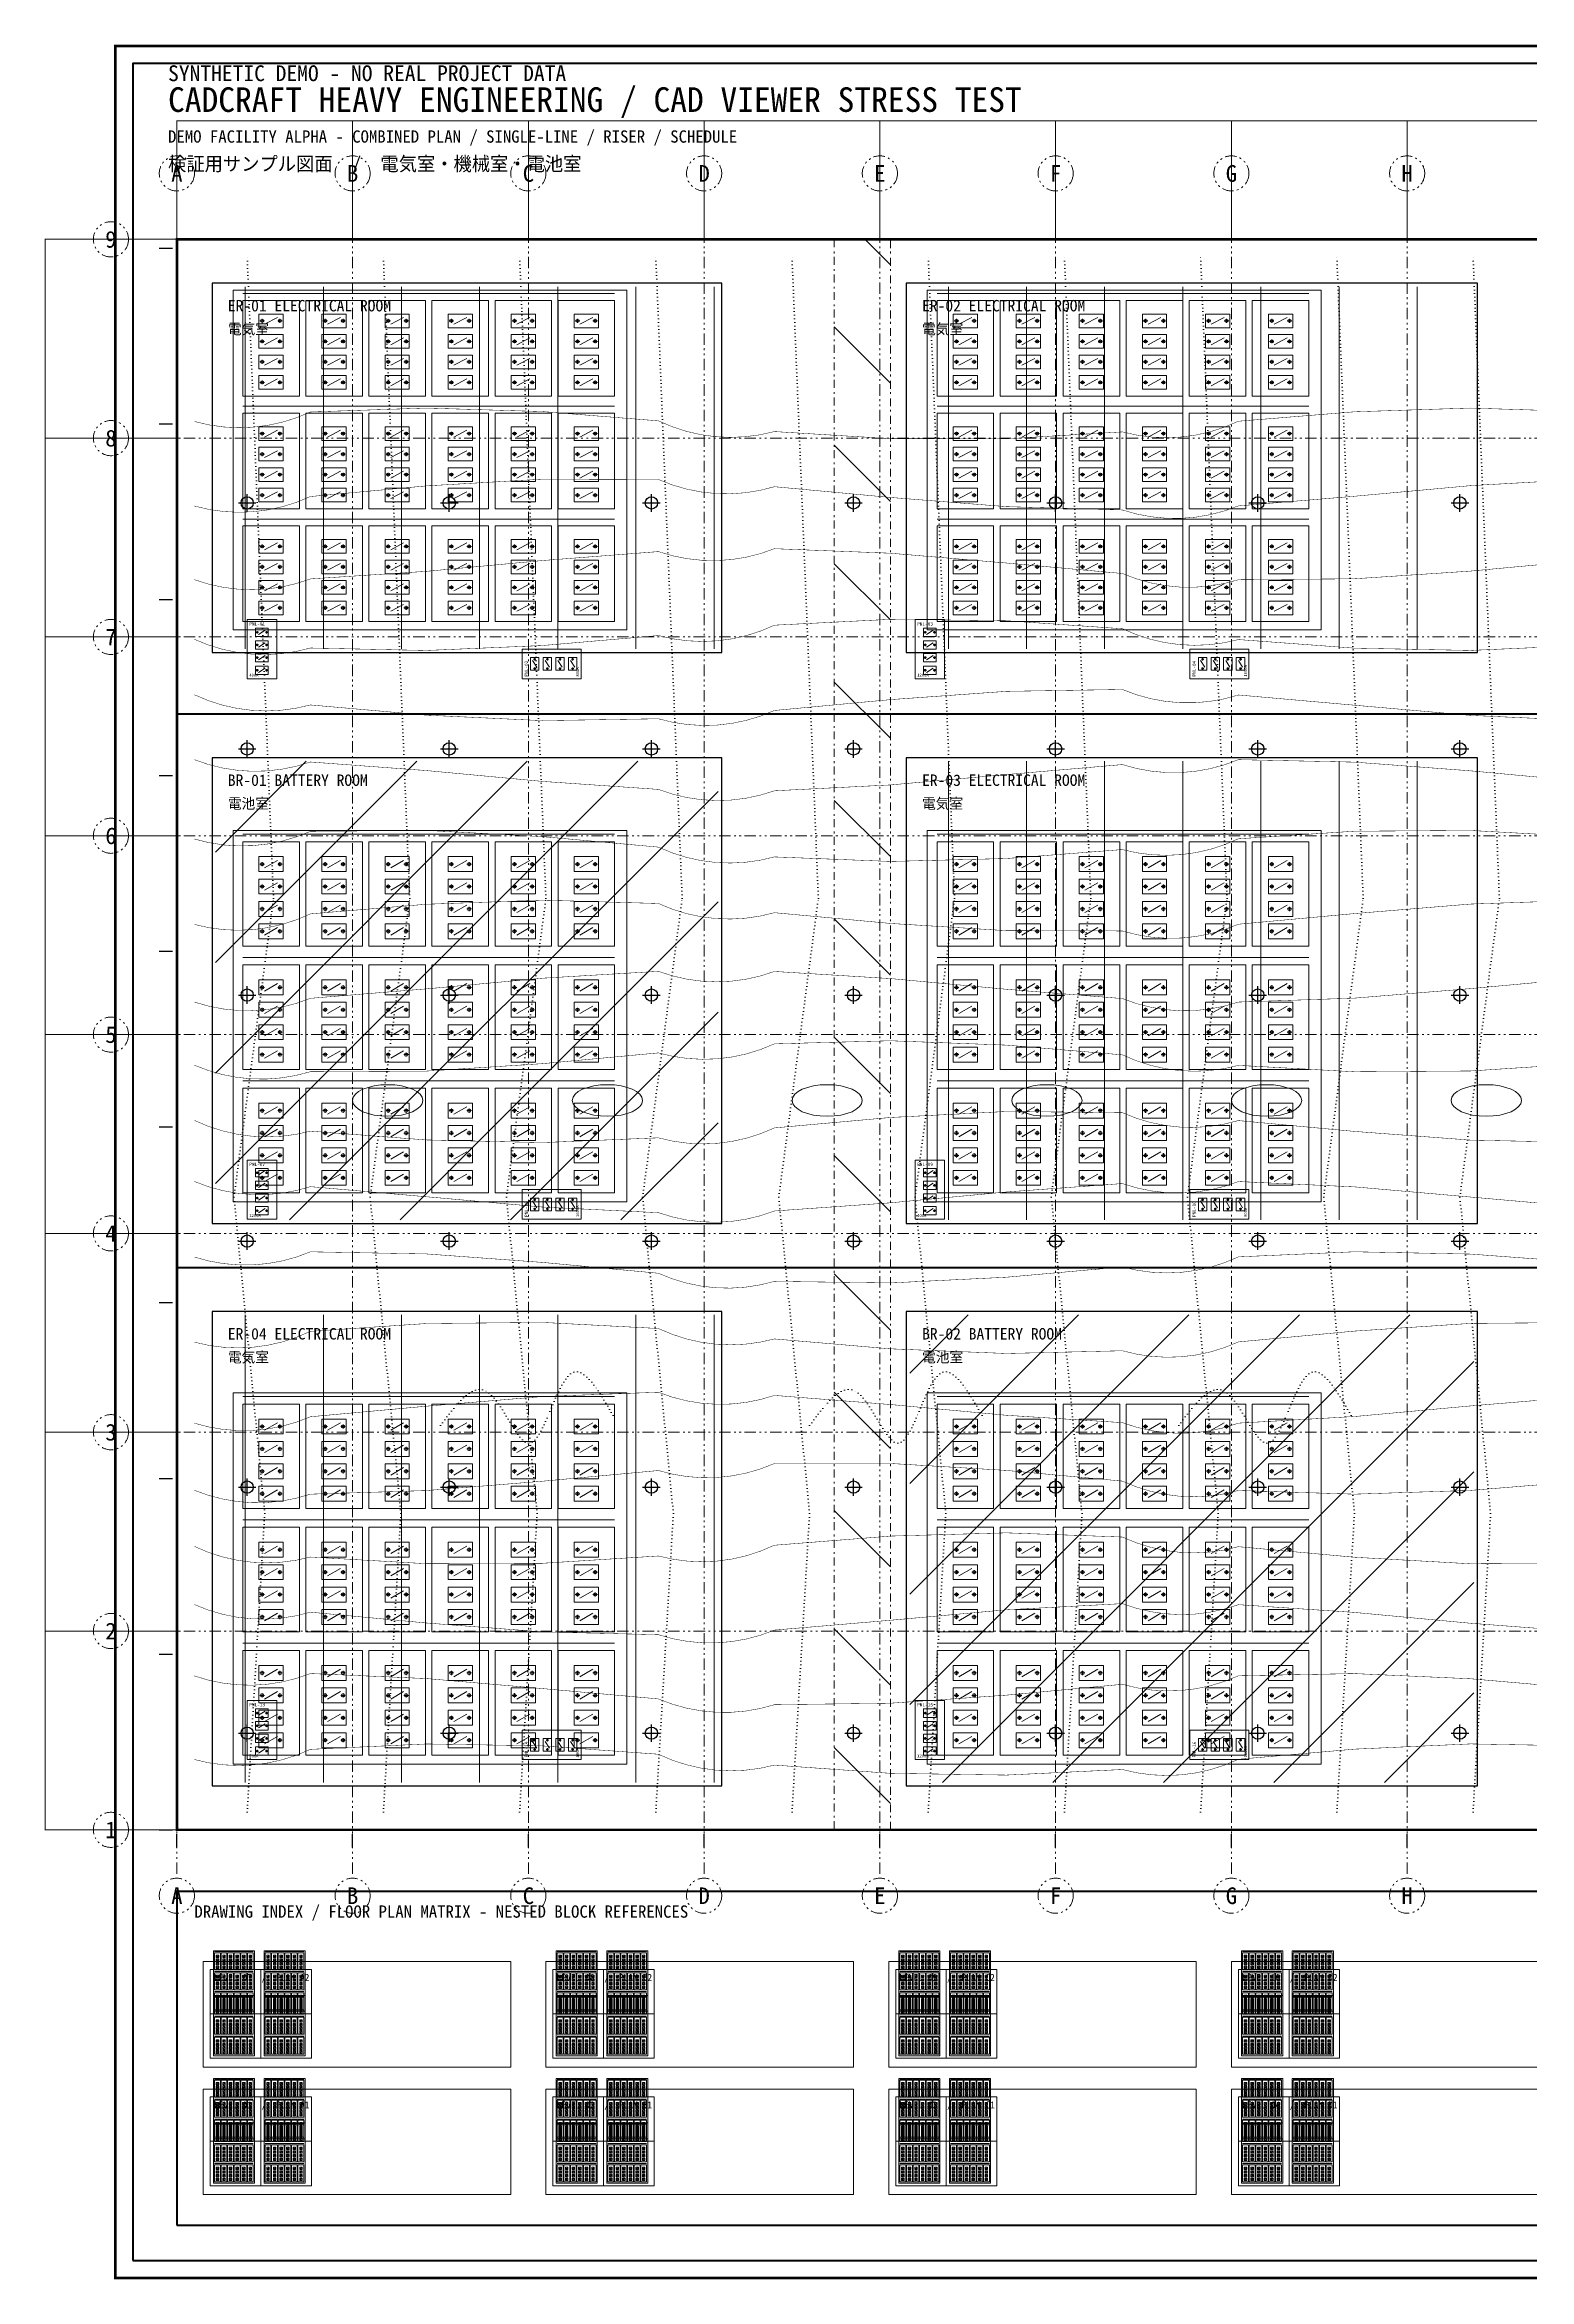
# Model space of a CAD drawing. Header units: millimetres. Extents: x -50 to 4172, y 28 to 2572.
# Drawn here: x -50 to 1639, y 28 to 2572 of the extents above; entities that cross this region are included whole.
import ezdxf
from ezdxf.enums import TextEntityAlignment as Align

# ---------------------------------------------------------------- set-up
doc = ezdxf.new("R2010")
doc.units = ezdxf.units.MM
doc.header["$LTSCALE"] = 20
for name, pattern in [('DEMO_CENTER', [1.45, 0.65, -0.2, 0.1, -0.2, 0.1, -0.2]), ('DEMO_DASH', [1, 0.45, -0.25, 0.1, -0.2]), ('DEMO_DOT', [0.2, 0, -0.2])]:
    doc.linetypes.add(name, pattern=pattern)
for name, color, linetype, lineweight in [('BORDER', 7, 'Continuous', 50), ('CABLE', 4, 'DEMO_DASH', 13), ('DIMS', 4, 'Continuous', 13), ('EQUIP', 9, 'Continuous', 18), ('GRID', 8, 'DEMO_CENTER', 18), ('HATCH_BATT', 3, 'Continuous', 9), ('HATCH_ELEC', 150, 'Continuous', 9), ('LOCKED_STRUCT', 8, 'Continuous', 25), ('PANEL', 30, 'Continuous', 18), ('REVISION', 1, 'Continuous', 13), ('ROOMS', 150, 'Continuous', 25), ('SIGNAL', 3, 'DEMO_DOT', 13), ('STRUCT', 8, 'Continuous', 25), ('SYMBOLS', 2, 'Continuous', 18), ('TEXT', 7, 'Continuous', 13), ('TEXT_CJK', 2, 'Continuous', 13), ('THUMBNAILS', 4, 'Continuous', 13), ('TITLE', 4, 'Continuous', 35), ('WALLS', 7, 'Continuous', 35)]:
    doc.layers.add(name, color=color, linetype=linetype, lineweight=lineweight)
doc.styles.add('OpenSansCondensed-Light', font='OpenSansCondensed-Light.ttf')
doc.dimstyles.new('EZDXF', dxfattribs={"dimtxt": 0.25, "dimasz": 0.175, "dimexe": 0.375, "dimexo": 0.125, "dimgap": 0.1, "dimtad": 1, "dimlfac": 100, "dimzin": 12, "dimdsep": 46, "dimtxsty": 'OpenSansCondensed-Light', "dimblk": 'ARCHTICK', "dimcen": 2.5, "dimazin": 3, "dimtfac": 0.5, "dimtmove": 2, "dimatfit": 3, "dimfxl": 1, "dimarcsym": 0})

# ---------------------------------------------------------------- blocks, each defined once
blk = doc.blocks.new('TERM_MARK')
for p, q in [((-4, 0), (4, 0)), ((0, -4), (0, 4))]:
    blk.add_line(p, q)
blk.add_circle((0, 0), 3)
blk = doc.blocks.new('BREAKER_CELL')
blk.add_line((-8, -5), (8, 5))
blk.add_lwpolyline([(-15, -10), (15, -10), (15, 10), (-15, 10)], close=True)
at = {"xscale": 0.7, "yscale": 0.7}
for p in [(-11, 0), (11, 0)]:
    blk.add_blockref('TERM_MARK', p, dxfattribs=at)
blk = doc.blocks.new('PANEL_CUBICLE')
blk.add_lwpolyline([(0, 0), (70, 0), (70, 140), (0, 140)], close=True)
for p in [(35, 110), (35, 80), (35, 50), (35, 20)]:
    blk.add_blockref('BREAKER_CELL', p)
for tag, p, height in [('TAG', (5, 126), 8), ('RATING', (5, 5), 7)]:
    blk.add_attdef(tag, p, '', height=height)
blk = doc.blocks.new('EQUIPMENT_ROW')
blk.add_line((0, 150), (460, 150))
for p in [(0, 0), (78, 0), (156, 0), (234, 0), (312, 0), (390, 0)]:
    blk.add_blockref('PANEL_CUBICLE', p)
blk = doc.blocks.new('RACK_ASSEMBLY')
blk.add_lwpolyline([(-12, -12), (475, -12), (475, 485), (-12, 485)], close=True)
for p in [(0, 330), (0, 165), (0, 0)]:
    blk.add_blockref('EQUIPMENT_ROW', p)
blk = doc.blocks.new('*D12')
at = {"layer": 'DIMS', "color": 0}
for p, q in [((100, 2350.1), (100, 2485.4)), ((100, 2485), (300, 2485)), ((300, 2350.1), (300, 2485.4))]:
    blk.add_line(p, q, dxfattribs=at)
for points in [[(99.9, 2484.9), (100.1, 2485.1), (100.1, 2485.1)], [(99.9, 2484.9), (100.1, 2485.1), (99.9, 2484.9)], [(299.9, 2484.9), (300.1, 2485.1), (300.1, 2485.1)], [(299.9, 2484.9), (300.1, 2485.1), (299.9, 2484.9)]]:
    blk.add_solid(points, dxfattribs=at)
at = {"layer": 'DIMS', "color": 0, "insert": (200, 2485.2), "char_height": 0.25, "attachment_point": 5, "style": 'OpenSansCondensed-Light'}
blk.add_mtext('20000', dxfattribs=at)
blk = doc.blocks.new('_ARCHTICK')
at = {"color": 0, "linetype": 'ByBlock', "const_width": 0.15}
blk.add_lwpolyline([(-0.5, -0.5), (0.5, 0.5)], dxfattribs=at)
blk = doc.blocks.new('*D13')
at = {"layer": 'DIMS', "color": 0}
for p, q in [((300, 2350.1), (300, 2485.4)), ((300, 2485), (500, 2485)), ((500, 2350.1), (500, 2485.4))]:
    blk.add_line(p, q, dxfattribs=at)
for points in [[(299.9, 2484.9), (300.1, 2485.1), (300.1, 2485.1)], [(299.9, 2484.9), (300.1, 2485.1), (299.9, 2484.9)], [(499.9, 2484.9), (500.1, 2485.1), (500.1, 2485.1)], [(499.9, 2484.9), (500.1, 2485.1), (499.9, 2484.9)]]:
    blk.add_solid(points, dxfattribs=at)
at = {"layer": 'DIMS', "color": 0, "insert": (400, 2485.2), "char_height": 0.25, "attachment_point": 5, "style": 'OpenSansCondensed-Light'}
blk.add_mtext('20000', dxfattribs=at)
blk = doc.blocks.new('*D14')
at = {"layer": 'DIMS', "color": 0}
for p, q in [((500, 2350.1), (500, 2485.4)), ((500, 2485), (700, 2485)), ((700, 2350.1), (700, 2485.4))]:
    blk.add_line(p, q, dxfattribs=at)
for points in [[(499.9, 2484.9), (500.1, 2485.1), (500.1, 2485.1)], [(499.9, 2484.9), (500.1, 2485.1), (499.9, 2484.9)], [(699.9, 2484.9), (700.1, 2485.1), (700.1, 2485.1)], [(699.9, 2484.9), (700.1, 2485.1), (699.9, 2484.9)]]:
    blk.add_solid(points, dxfattribs=at)
at = {"layer": 'DIMS', "color": 0, "insert": (600, 2485.2), "char_height": 0.25, "attachment_point": 5, "style": 'OpenSansCondensed-Light'}
blk.add_mtext('20000', dxfattribs=at)
blk = doc.blocks.new('*D15')
at = {"layer": 'DIMS', "color": 0}
for p, q in [((700, 2350.1), (700, 2485.4)), ((700, 2485), (900, 2485)), ((900, 2350.1), (900, 2485.4))]:
    blk.add_line(p, q, dxfattribs=at)
for points in [[(699.9, 2484.9), (700.1, 2485.1), (700.1, 2485.1)], [(699.9, 2484.9), (700.1, 2485.1), (699.9, 2484.9)], [(899.9, 2484.9), (900.1, 2485.1), (900.1, 2485.1)], [(899.9, 2484.9), (900.1, 2485.1), (899.9, 2484.9)]]:
    blk.add_solid(points, dxfattribs=at)
at = {"layer": 'DIMS', "color": 0, "insert": (800, 2485.2), "char_height": 0.25, "attachment_point": 5, "style": 'OpenSansCondensed-Light'}
blk.add_mtext('20000', dxfattribs=at)
blk = doc.blocks.new('*D16')
at = {"layer": 'DIMS', "color": 0}
for p, q in [((900, 2350.1), (900, 2485.4)), ((900, 2485), (1100, 2485)), ((1100, 2350.1), (1100, 2485.4))]:
    blk.add_line(p, q, dxfattribs=at)
for points in [[(899.9, 2484.9), (900.1, 2485.1), (900.1, 2485.1)], [(899.9, 2484.9), (900.1, 2485.1), (899.9, 2484.9)], [(1099.9, 2484.9), (1100.1, 2485.1), (1100.1, 2485.1)], [(1099.9, 2484.9), (1100.1, 2485.1), (1099.9, 2484.9)]]:
    blk.add_solid(points, dxfattribs=at)
at = {"layer": 'DIMS', "color": 0, "insert": (1000, 2485.2), "char_height": 0.25, "attachment_point": 5, "style": 'OpenSansCondensed-Light'}
blk.add_mtext('20000', dxfattribs=at)
blk = doc.blocks.new('*D17')
at = {"layer": 'DIMS', "color": 0}
for p, q in [((1100, 2350.1), (1100, 2485.4)), ((1100, 2485), (1300, 2485)), ((1300, 2350.1), (1300, 2485.4))]:
    blk.add_line(p, q, dxfattribs=at)
for points in [[(1099.9, 2484.9), (1100.1, 2485.1), (1100.1, 2485.1)], [(1099.9, 2484.9), (1100.1, 2485.1), (1099.9, 2484.9)], [(1299.9, 2484.9), (1300.1, 2485.1), (1300.1, 2485.1)], [(1299.9, 2484.9), (1300.1, 2485.1), (1299.9, 2484.9)]]:
    blk.add_solid(points, dxfattribs=at)
at = {"layer": 'DIMS', "color": 0, "insert": (1200, 2485.2), "char_height": 0.25, "attachment_point": 5, "style": 'OpenSansCondensed-Light'}
blk.add_mtext('20000', dxfattribs=at)
blk = doc.blocks.new('*D18')
at = {"layer": 'DIMS', "color": 0}
for p, q in [((1300, 2350.1), (1300, 2485.4)), ((1300, 2485), (1500, 2485)), ((1500, 2350.1), (1500, 2485.4))]:
    blk.add_line(p, q, dxfattribs=at)
for points in [[(1299.9, 2484.9), (1300.1, 2485.1), (1300.1, 2485.1)], [(1299.9, 2484.9), (1300.1, 2485.1), (1299.9, 2484.9)], [(1499.9, 2484.9), (1500.1, 2485.1), (1500.1, 2485.1)], [(1499.9, 2484.9), (1500.1, 2485.1), (1499.9, 2484.9)]]:
    blk.add_solid(points, dxfattribs=at)
at = {"layer": 'DIMS', "color": 0, "insert": (1400, 2485.2), "char_height": 0.25, "attachment_point": 5, "style": 'OpenSansCondensed-Light'}
blk.add_mtext('20000', dxfattribs=at)
blk = doc.blocks.new('*D19')
at = {"layer": 'DIMS', "color": 0}
for p, q in [((1500, 2350.1), (1500, 2485.4)), ((1500, 2485), (1700, 2485)), ((1700, 2350.1), (1700, 2485.4))]:
    blk.add_line(p, q, dxfattribs=at)
for points in [[(1499.9, 2484.9), (1500.1, 2485.1), (1500.1, 2485.1)], [(1499.9, 2484.9), (1500.1, 2485.1), (1499.9, 2484.9)], [(1699.9, 2484.9), (1700.1, 2485.1), (1700.1, 2485.1)], [(1699.9, 2484.9), (1700.1, 2485.1), (1699.9, 2484.9)]]:
    blk.add_solid(points, dxfattribs=at)
at = {"layer": 'DIMS', "color": 0, "insert": (1600, 2485.2), "char_height": 0.25, "attachment_point": 5, "style": 'OpenSansCondensed-Light'}
blk.add_mtext('20000', dxfattribs=at)
blk = doc.blocks.new('*D24')
at = {"layer": 'DIMS', "color": 0}
for p, q in [((99.9, 766.2), (-50.4, 766.2)), ((-50, 540), (-50, 766.2)), ((99.9, 540), (-50.4, 540))]:
    blk.add_line(p, q, dxfattribs=at)
for points in [[(-50.1, 766.3), (-49.9, 766.2), (-49.9, 766.2)], [(-50.1, 766.3), (-49.9, 766.2), (-50.1, 766.3)], [(-50.1, 540.1), (-49.9, 539.9), (-49.9, 539.9)], [(-50.1, 540.1), (-49.9, 539.9), (-50.1, 540.1)]]:
    blk.add_solid(points, dxfattribs=at)
at = {"layer": 'DIMS', "color": 0, "insert": (-50.2, 653.1), "char_height": 0.25, "attachment_point": 5, "rotation": 90, "style": 'OpenSansCondensed-Light'}
blk.add_mtext('22625', dxfattribs=at)
blk = doc.blocks.new('*D25')
at = {"layer": 'DIMS', "color": 0}
for p, q in [((99.9, 992.5), (-50.4, 992.5)), ((-50, 766.2), (-50, 992.5)), ((99.9, 766.2), (-50.4, 766.2))]:
    blk.add_line(p, q, dxfattribs=at)
for points in [[(-50.1, 992.6), (-49.9, 992.4), (-49.9, 992.4)], [(-50.1, 992.6), (-49.9, 992.4), (-50.1, 992.6)], [(-50.1, 766.3), (-49.9, 766.2), (-49.9, 766.2)], [(-50.1, 766.3), (-49.9, 766.2), (-50.1, 766.3)]]:
    blk.add_solid(points, dxfattribs=at)
at = {"layer": 'DIMS', "color": 0, "insert": (-50.2, 879.4), "char_height": 0.25, "attachment_point": 5, "rotation": 90, "style": 'OpenSansCondensed-Light'}
blk.add_mtext('22625', dxfattribs=at)
blk = doc.blocks.new('*D26')
at = {"layer": 'DIMS', "color": 0}
for p, q in [((99.9, 1218.8), (-50.4, 1218.8)), ((-50, 992.5), (-50, 1218.8)), ((99.9, 992.5), (-50.4, 992.5))]:
    blk.add_line(p, q, dxfattribs=at)
for points in [[(-50.1, 1218.8), (-49.9, 1218.7), (-49.9, 1218.7)], [(-50.1, 1218.8), (-49.9, 1218.7), (-50.1, 1218.8)], [(-50.1, 992.6), (-49.9, 992.4), (-49.9, 992.4)], [(-50.1, 992.6), (-49.9, 992.4), (-50.1, 992.6)]]:
    blk.add_solid(points, dxfattribs=at)
at = {"layer": 'DIMS', "color": 0, "insert": (-50.2, 1105.6), "char_height": 0.25, "attachment_point": 5, "rotation": 90, "style": 'OpenSansCondensed-Light'}
blk.add_mtext('22625', dxfattribs=at)
blk = doc.blocks.new('*D27')
at = {"layer": 'DIMS', "color": 0}
for p, q in [((99.9, 1445), (-50.4, 1445)), ((-50, 1218.8), (-50, 1445)), ((99.9, 1218.8), (-50.4, 1218.8))]:
    blk.add_line(p, q, dxfattribs=at)
for points in [[(-50.1, 1445.1), (-49.9, 1444.9), (-49.9, 1444.9)], [(-50.1, 1445.1), (-49.9, 1444.9), (-50.1, 1445.1)], [(-50.1, 1218.8), (-49.9, 1218.7), (-49.9, 1218.7)], [(-50.1, 1218.8), (-49.9, 1218.7), (-50.1, 1218.8)]]:
    blk.add_solid(points, dxfattribs=at)
at = {"layer": 'DIMS', "color": 0, "insert": (-50.2, 1331.9), "char_height": 0.25, "attachment_point": 5, "rotation": 90, "style": 'OpenSansCondensed-Light'}
blk.add_mtext('22625', dxfattribs=at)
blk = doc.blocks.new('*D28')
at = {"layer": 'DIMS', "color": 0}
for p, q in [((99.9, 1671.2), (-50.4, 1671.2)), ((-50, 1445), (-50, 1671.2)), ((99.9, 1445), (-50.4, 1445))]:
    blk.add_line(p, q, dxfattribs=at)
for points in [[(-50.1, 1671.3), (-49.9, 1671.2), (-49.9, 1671.2)], [(-50.1, 1671.3), (-49.9, 1671.2), (-50.1, 1671.3)], [(-50.1, 1445.1), (-49.9, 1444.9), (-49.9, 1444.9)], [(-50.1, 1445.1), (-49.9, 1444.9), (-50.1, 1445.1)]]:
    blk.add_solid(points, dxfattribs=at)
at = {"layer": 'DIMS', "color": 0, "insert": (-50.2, 1558.1), "char_height": 0.25, "attachment_point": 5, "rotation": 90, "style": 'OpenSansCondensed-Light'}
blk.add_mtext('22625', dxfattribs=at)
blk = doc.blocks.new('*D29')
at = {"layer": 'DIMS', "color": 0}
for p, q in [((99.9, 1897.5), (-50.4, 1897.5)), ((-50, 1671.2), (-50, 1897.5)), ((99.9, 1671.2), (-50.4, 1671.2))]:
    blk.add_line(p, q, dxfattribs=at)
for points in [[(-50.1, 1897.6), (-49.9, 1897.4), (-49.9, 1897.4)], [(-50.1, 1897.6), (-49.9, 1897.4), (-50.1, 1897.6)], [(-50.1, 1671.3), (-49.9, 1671.2), (-49.9, 1671.2)], [(-50.1, 1671.3), (-49.9, 1671.2), (-50.1, 1671.3)]]:
    blk.add_solid(points, dxfattribs=at)
at = {"layer": 'DIMS', "color": 0, "insert": (-50.2, 1784.4), "char_height": 0.25, "attachment_point": 5, "rotation": 90, "style": 'OpenSansCondensed-Light'}
blk.add_mtext('22625', dxfattribs=at)
blk = doc.blocks.new('*D30')
at = {"layer": 'DIMS', "color": 0}
for p, q in [((99.9, 2123.8), (-50.4, 2123.8)), ((-50, 1897.5), (-50, 2123.8)), ((99.9, 1897.5), (-50.4, 1897.5))]:
    blk.add_line(p, q, dxfattribs=at)
for points in [[(-50.1, 2123.8), (-49.9, 2123.7), (-49.9, 2123.7)], [(-50.1, 2123.8), (-49.9, 2123.7), (-50.1, 2123.8)], [(-50.1, 1897.6), (-49.9, 1897.4), (-49.9, 1897.4)], [(-50.1, 1897.6), (-49.9, 1897.4), (-50.1, 1897.6)]]:
    blk.add_solid(points, dxfattribs=at)
at = {"layer": 'DIMS', "color": 0, "insert": (-50.2, 2010.6), "char_height": 0.25, "attachment_point": 5, "rotation": 90, "style": 'OpenSansCondensed-Light'}
blk.add_mtext('22625', dxfattribs=at)
blk = doc.blocks.new('*D31')
at = {"layer": 'DIMS', "color": 0}
for p, q in [((99.9, 2350), (-50.4, 2350)), ((-50, 2123.8), (-50, 2350)), ((99.9, 2123.8), (-50.4, 2123.8))]:
    blk.add_line(p, q, dxfattribs=at)
for points in [[(-50.1, 2350.1), (-49.9, 2349.9), (-49.9, 2349.9)], [(-50.1, 2350.1), (-49.9, 2349.9), (-50.1, 2350.1)], [(-50.1, 2123.8), (-49.9, 2123.7), (-49.9, 2123.7)], [(-50.1, 2123.8), (-49.9, 2123.7), (-50.1, 2123.8)]]:
    blk.add_solid(points, dxfattribs=at)
at = {"layer": 'DIMS', "color": 0, "insert": (-50.2, 2236.9), "char_height": 0.25, "attachment_point": 5, "rotation": 90, "style": 'OpenSansCondensed-Light'}
blk.add_mtext('22625', dxfattribs=at)
blk = doc.blocks.new('FLOOR_THUMB')
for p, q in [((180, 0), (180, 220)), ((0, 110), (360, 110))]:
    blk.add_line(p, q)
blk.add_lwpolyline([(0, 0), (360, 0), (360, 220), (0, 220)], close=True)
at = {"xscale": 0.3, "yscale": 0.3}
for p in [(15, 120), (195, 120), (15, 10), (195, 10)]:
    blk.add_blockref('RACK_ASSEMBLY', p, dxfattribs=at)

msp = doc.modelspace()

# ---------------------------------------------------------------- hatches: boundary and pattern name
at = {"layer": 'HATCH_BATT'}
h = msp.add_hatch(dxfattribs=at)
h.set_pattern_fill('ANSI31', color=256, scale=28)
h.paths.add_polyline_path([(144, 1234), (716, 1234), (716, 1756), (144, 1756)])
h = msp.add_hatch(dxfattribs=at)
h.set_pattern_fill('ANSI31', color=256, scale=28)
h.paths.add_polyline_path([(934, 594), (1576, 594), (1576, 1126), (934, 1126)])
at = {"layer": 'HATCH_ELEC'}
h = msp.add_hatch(dxfattribs=at)
h.set_pattern_fill('ANSI31', color=256, scale=30, angle=90)
h.paths.add_polyline_path([(848, 540), (912, 540), (912, 2350), (848, 2350)])
h = msp.add_hatch(dxfattribs=at)
h.set_pattern_fill('ANSI31', color=256, scale=28, angle=45)
h.paths.add_polyline_path([(144, 1884), (716, 1884), (716, 2296), (144, 2296)])
h = msp.add_hatch(dxfattribs=at)
h.set_pattern_fill('ANSI31', color=256, scale=28, angle=45)
h.paths.add_polyline_path([(934, 1884), (1576, 1884), (1576, 2296), (934, 2296)])
h = msp.add_hatch(dxfattribs=at)
h.set_pattern_fill('ANSI31', color=256, scale=28, angle=45)
h.paths.add_polyline_path([(934, 1234), (1576, 1234), (1576, 1756), (934, 1756)])
h = msp.add_hatch(dxfattribs=at)
h.set_pattern_fill('ANSI31', color=256, scale=28, angle=45)
h.paths.add_polyline_path([(144, 594), (716, 594), (716, 1126), (144, 1126)])

# ---------------------------------------------------------------- linework, layer by layer
at = {"layer": 'BORDER', "const_width": 3}
msp.add_lwpolyline([(30, 30), (4170, 30), (4170, 2570), (30, 2570)], close=True, dxfattribs=at)
at = {"layer": 'BORDER'}
for points in [[(50, 50), (4150, 50), (4150, 2550), (50, 2550)], [(100, 90), (2500, 90), (2500, 470), (100, 470)]]:
    msp.add_lwpolyline(points, close=True, dxfattribs=at)
at = {"layer": 'CABLE'}
msp.add_lwpolyline([(848, 540), (912, 540), (912, 2350), (848, 2350)], close=True, dxfattribs=at)
at = {"layer": 'CABLE', "const_width": 0.5}
for points in [[(120, 2142.69779, 0.18), (252, 2153.52832), (384, 2157.99627), (516, 2154.00029), (648, 2143.41976, 0.18), (780, 2131.23086), (912, 2123.16622), (1044, 2123.01877), (1176, 2130.85786, 0.18), (1308, 2142.99664), (1440, 2153.72605), (1572, 2157.99989), (1704, 2153.80809, 0.18), (1836, 2143.12214), (1968, 2130.96779), (2100, 2123.06143), (2232, 2123.12155, 0.18), (2364, 2131.11986)], [(120, 2046.48223, 0.18), (252, 2057.31802), (384, 2069.41518), (516, 2077.08424), (648, 2076.71831, 0.18), (780, 2068.4895), (912, 2056.26794), (1044, 2045.80163), (1176, 2042.01303, 0.18), (1308, 2046.68399), (1440, 2057.61767), (1572, 2069.6718), (1704, 2077.17713, 0.18), (1836, 2076.60379), (1968, 2068.22143), (2100, 2055.9724), (2232, 2045.61761, 0.18), (2364, 2042.02709)], [(120, 1962.69485, 0.18), (252, 1963.57352), (384, 1972.17782), (516, 1984.46102), (648, 1994.64613, 0.18), (780, 1997.94294), (912, 1992.8009), (1044, 1981.6384), (1176, 1969.70534, 0.18), (1308, 1962.61401), (1440, 1963.69959), (1572, 1972.4515), (1704, 1984.75359, 0.18), (1836, 1994.81999), (1968, 1997.91632), (2100, 1992.58632), (2232, 1981.33678, 0.18), (2364, 1969.45853)], [(120, 1894.81774, 0.18), (252, 1884.93145), (384, 1882.13213), (516, 1887.73635), (648, 1899.10836, 0.18), (780, 1910.89972), (912, 1917.56477), (1044, 1915.96884), (1176, 1906.86251, 0.18), (1308, 1894.52864), (1440, 1884.76803), (1572, 1882.17126), (1704, 1887.95962, 0.18), (1836, 1899.41076), (1968, 1911.13903), (2100, 1917.62844), (2232, 1915.82692, 0.18), (2364, 1906.58175)], [(120, 1831.70518, 0.18), (252, 1820.14334), (384, 1808.51408), (516, 1802.28683), (648, 1804.39036, 0.18), (780, 1813.83535), (912, 1826.17967), (1044, 1835.61759), (1176, 1837.71032, 0.18), (1308, 1831.47361), (1440, 1819.84068), (1572, 1808.28268), (1704, 1802.23552, 0.18), (1836, 1804.54327), (1968, 1814.12057), (2100, 1826.46305), (2232, 1835.76586, 0.18), (2364, 1837.65374)], [(120, 1757.83093, 0.18), (252, 1755.22344), (384, 1745.45613), (516, 1733.12271), (648, 1724.02379, 0.18), (780, 1722.43873), (912, 1729.11301), (1044, 1740.90761), (1176, 1752.27535, 0.18), (1308, 1757.8698), (1440, 1755.0598), (1572, 1745.16695), (1704, 1732.844, 0.18), (1836, 1723.88663), (1968, 1722.50763), (2100, 1729.35556), (2232, 1741.20975, 0.18), (2364, 1752.49496)], [(120, 1667.56301, 0.18), (252, 1676.30719), (384, 1677.38184), (516, 1670.28154), (648, 1658.34568, 0.18), (780, 1647.18786), (912, 1642.0558), (1044, 1645.36317), (1176, 1655.55447, 0.18), (1308, 1667.83658), (1440, 1676.43301), (1572, 1677.30075), (1704, 1670.03167, 0.18), (1836, 1658.04454), (1968, 1646.97709), (2100, 1642.03452), (2232, 1645.5414, 0.18), (2364, 1655.84838)], [(120, 1570.34169, 0.18), (252, 1582.39818), (384, 1593.32677), (516, 1597.98757), (648, 1594.18854, 0.18), (780, 1583.71641), (912, 1571.4964), (1044, 1563.27577), (1176, 1562.9208, 0.18), (1308, 1570.59845), (1440, 1582.69779), (1572, 1593.52832), (1704, 1597.99627, 0.18), (1836, 1594.00029), (1968, 1583.41976), (2100, 1571.23086), (2232, 1563.16622, 0.18), (2364, 1563.01877)], [(120, 1482.00018, 0.18), (252, 1486.2843), (384, 1497.01912), (516, 1509.15591), (648, 1516.98652, 0.18), (780, 1516.82811), (912, 1508.75518), (1044, 1496.56455), (1176, 1485.98966, 0.18), (1308, 1482.00406), (1440, 1486.48223), (1572, 1497.31802), (1704, 1509.41518, 0.18), (1836, 1517.08424), (1968, 1516.71831), (2100, 1508.4895), (2232, 1496.26794, 0.18), (2364, 1485.80163)], [(120, 1410.20762, 0.18), (252, 1402.78057), (384, 1403.45209), (516, 1411.90635), (648, 1424.16718, 0.18), (780, 1434.46812), (912, 1437.96448), (1044, 1433.01186), (1176, 1421.93957, 0.18), (1308, 1409.95506), (1440, 1402.69485), (1572, 1403.57352), (1704, 1412.17782, 0.18), (1836, 1424.46102), (1968, 1434.64613), (2100, 1437.94294), (2232, 1432.8009, 0.18), (2364, 1421.6384)], [(120, 1347.41813, 0.18), (252, 1335.10831), (384, 1325.09912), (516, 1322.09805), (648, 1327.51655, 0.18), (780, 1338.80621), (912, 1350.65732), (1044, 1357.49614), (1176, 1356.10624, 0.18), (1308, 1347.14133), (1440, 1334.81774), (1572, 1324.93145), (1704, 1322.13213, 0.18), (1836, 1327.73635), (1968, 1339.10836), (2100, 1350.89972), (2232, 1357.56477, 0.18), (2364, 1355.96884)], [(120, 1277.80845, 0.18), (252, 1271.93345), (384, 1260.44596), (516, 1248.74873), (648, 1242.34315, 0.18), (780, 1244.24186), (912, 1253.55187), (1044, 1265.89454), (1176, 1275.46491, 0.18), (1308, 1277.7619), (1440, 1271.70518), (1572, 1260.14334), (1704, 1248.51408, 0.18), (1836, 1242.28683), (1968, 1244.39036), (2100, 1253.83535), (2232, 1266.17967, 0.18), (2364, 1275.61759)], [(120, 1191.82576, 0.18), (252, 1197.78703), (384, 1195.38278), (516, 1185.74377), (648, 1173.40338, 0.18), (780, 1164.16548), (912, 1162.3748), (1044, 1168.87353), (1176, 1180.60521, 0.18), (1308, 1192.05226), (1440, 1197.83093), (1572, 1195.22344), (1704, 1185.45613, 0.18), (1836, 1173.12271), (1968, 1164.02379), (2100, 1162.43873), (2232, 1169.11301, 0.18), (2364, 1180.90761)], [(120, 1094.97052, 0.18), (252, 1107.2873), (384, 1116.17675), (516, 1117.45802), (648, 1110.52851, 0.18), (780, 1098.64728), (912, 1087.40226), (1044, 1082.08215), (1176, 1085.18909, 0.18), (1308, 1095.26183), (1440, 1107.56301), (1572, 1116.30719), (1704, 1117.38184, 0.18), (1836, 1110.28154), (1968, 1098.34568), (2100, 1087.18786), (2232, 1082.0558, 0.18), (2364, 1085.36317)], [(120, 1002.73936, 0.18), (252, 1010.08766), (384, 1022.09789), (516, 1033.12144), (648, 1037.97378, 0.18), (780, 1034.37277), (912, 1024.01202), (1044, 1011.76435), (1176, 1003.39004, 0.18), (1308, 1002.82765), (1440, 1010.34169), (1572, 1022.39818), (1704, 1033.32677, 0.18), (1836, 1037.98757), (1968, 1034.18854), (2100, 1023.71641), (2232, 1011.4964, 0.18), (2364, 1003.27577)], [(120, 926.37756, 0.18), (252, 922.00138), (384, 926.09024), (516, 936.72107), (648, 948.89404, 0.18), (780, 956.884), (912, 956.93315), (1044, 949.01838), (1176, 936.86212, 0.18), (1308, 926.18166), (1440, 922.00018), (1572, 926.2843), (1704, 937.01912, 0.18), (1836, 949.15591), (1968, 956.98652), (2100, 956.82811), (2232, 948.75518, 0.18), (2364, 936.56455)], [(120, 862.54016, 0.18), (252, 850.46295), (384, 842.87116), (516, 843.33534), (648, 851.63716, 0.18), (780, 863.87216), (912, 874.28602), (1044, 877.98094), (1176, 873.21915, 0.18), (1308, 862.24018), (1440, 850.20762), (1572, 842.78057), (1704, 843.45209, 0.18), (1836, 851.90635), (1968, 864.16718), (2100, 874.46812), (2232, 877.96448, 0.18), (2364, 873.01186)], [(120, 796.36735, 0.18), (252, 787.69284), (384, 775.40026), (516, 765.27101), (648, 762.06904, 0.18), (780, 767.30027), (912, 778.50439), (1044, 790.41192), (1176, 797.42255, 0.18), (1308, 796.23909), (1440, 787.41813), (1572, 775.10831), (1704, 765.09912, 0.18), (1836, 762.09805), (1968, 767.51655), (2100, 778.80621), (2232, 790.65732, 0.18), (2364, 797.49614)], [(120, 715.14648, 0.18), (252, 717.84997), (384, 712.15834), (516, 700.74845), (648, 688.98656, 0.18), (780, 682.40446), (912, 684.09782), (1044, 693.27022), (1176, 705.60774, 0.18), (1308, 715.30786), (1440, 717.80845), (1572, 711.93345), (1704, 700.44596, 0.18), (1836, 688.74873), (1968, 682.34315), (2100, 684.24186), (2232, 693.55187, 0.18), (2364, 705.89454)], [(120, 620, 0.18), (252, 631.59592), (384, 637.7381), (516, 635.53777), (648, 626.02979, 0.18), (780, 613.6859), (912, 604.31164), (1044, 602.31585), (1176, 608.6372, 0.18), (1308, 620.30265), (1440, 631.82576), (1572, 637.78703), (1704, 635.38278, 0.18), (1836, 625.74377), (1968, 613.40338), (2100, 604.16548), (2232, 602.3748, 0.18), (2364, 608.87353)]]:
    msp.add_lwpolyline(points, format="xyb", dxfattribs=at)
at = {"layer": 'GRID'}
for p, q in [((100, 490), (100, 2400)), ((300, 490), (300, 2400)), ((500, 490), (500, 2400)), ((700, 490), (700, 2400)), ((900, 490), (900, 2400)), ((1100, 490), (1100, 2400)), ((1300, 490), (1300, 2400)), ((1500, 490), (1500, 2400)), ((50, 2350), (2550, 2350)), ((50, 2123.75), (2550, 2123.75)), ((50, 1897.5), (2550, 1897.5)), ((50, 1671.25), (2550, 1671.25)), ((50, 1445), (2550, 1445)), ((50, 1218.75), (2550, 1218.75)), ((50, 992.5), (2550, 992.5)), ((50, 766.25), (2550, 766.25)), ((50, 540), (2550, 540))]:
    msp.add_line(p, q, dxfattribs=at)
for centre in [(100, 2425), (300, 2425), (500, 2425), (700, 2425), (900, 2425), (1100, 2425), (1300, 2425), (1500, 2425), (25, 2350), (25, 2123.75), (25, 1897.5), (25, 1671.25), (25, 1445), (25, 1218.75), (25, 992.5), (25, 766.25), (25, 540), (100, 465), (300, 465), (500, 465), (700, 465), (900, 465), (1100, 465), (1300, 465), (1500, 465)]:
    msp.add_circle(centre, 20, dxfattribs=at)
at = {"layer": 'LOCKED_STRUCT'}
for p, q in [((80, 2340), (95, 2340)), ((80, 2140), (95, 2140)), ((80, 1940), (95, 1940)), ((80, 1740), (95, 1740)), ((80, 1540), (95, 1540)), ((80, 1340), (95, 1340)), ((80, 1140), (95, 1140)), ((80, 940), (95, 940)), ((80, 740), (95, 740)), ((80, 540), (95, 540)), ((100, 520), (100, 535)), ((300, 520), (300, 535)), ((500, 520), (500, 535)), ((700, 520), (700, 535)), ((900, 520), (900, 535)), ((1100, 520), (1100, 535)), ((1300, 520), (1300, 535)), ((1500, 520), (1500, 535))]:
    msp.add_line(p, q, dxfattribs=at)
at = {"layer": 'ROOMS'}
for points in [[(140, 1880), (720, 1880), (720, 2300), (140, 2300)], [(930, 1880), (1580, 1880), (1580, 2300), (930, 2300)], [(140, 1230), (720, 1230), (720, 1760), (140, 1760)], [(930, 1230), (1580, 1230), (1580, 1760), (930, 1760)], [(140, 590), (720, 590), (720, 1130), (140, 1130)], [(930, 590), (1580, 590), (1580, 1130), (930, 1130)]]:
    msp.add_lwpolyline(points, close=True, dxfattribs=at)
at = {"layer": 'SIGNAL'}
for points in [[(180, 560), (200, 900), (165, 1260), (210, 1600), (180, 2330)], [(335, 560), (355, 900), (320, 1260), (365, 1600), (335, 2330)], [(490, 560), (510, 900), (475, 1260), (520, 1600), (490, 2330)], [(645, 560), (665, 900), (630, 1260), (675, 1600), (645, 2330)], [(800, 560), (820, 900), (785, 1260), (830, 1600), (800, 2330)], [(955, 560), (975, 900), (940, 1260), (985, 1600), (955, 2330)], [(1110, 560), (1130, 900), (1095, 1260), (1140, 1600), (1110, 2330)], [(1265, 560), (1285, 900), (1250, 1260), (1295, 1600), (1265, 2330)], [(1420, 560), (1440, 900), (1405, 1260), (1450, 1600), (1420, 2330)], [(1575, 560), (1595, 900), (1560, 1260), (1605, 1600), (1575, 2330)]]:
    msp.add_lwpolyline(points, dxfattribs=at)
for points in [[(400, 1000), (450, 1040), (500, 980), (550, 1060), (600, 1005)], [(820, 1000), (870, 1040), (920, 980), (970, 1060), (1020, 1005)], [(1240, 1000), (1290, 1040), (1340, 980), (1390, 1060), (1440, 1005)]]:
    msp.add_spline(points, degree=3, dxfattribs=at)
at = {"layer": 'STRUCT'}
for p, q in [((180, 2040), (180, 2060)), ((410, 2040), (410, 2060)), ((640, 2040), (640, 2060)), ((870, 2040), (870, 2060)), ((1100, 2040), (1100, 2060)), ((1330, 2040), (1330, 2060)), ((1560, 2040), (1560, 2060)), ((170, 2050), (190, 2050)), ((400, 2050), (420, 2050)), ((630, 2050), (650, 2050)), ((860, 2050), (880, 2050)), ((1090, 2050), (1110, 2050)), ((1320, 2050), (1340, 2050)), ((1550, 2050), (1570, 2050)), ((170, 1770), (190, 1770)), ((180, 1760), (180, 1780)), ((400, 1770), (420, 1770)), ((410, 1760), (410, 1780)), ((630, 1770), (650, 1770)), ((640, 1760), (640, 1780)), ((860, 1770), (880, 1770)), ((870, 1760), (870, 1780)), ((1090, 1770), (1110, 1770)), ((1100, 1760), (1100, 1780)), ((1320, 1770), (1340, 1770)), ((1330, 1760), (1330, 1780)), ((1550, 1770), (1570, 1770)), ((1560, 1760), (1560, 1780)), ((170, 1490), (190, 1490)), ((180, 1480), (180, 1500)), ((400, 1490), (420, 1490)), ((410, 1480), (410, 1500)), ((630, 1490), (650, 1490)), ((640, 1480), (640, 1500)), ((860, 1490), (880, 1490)), ((870, 1480), (870, 1500)), ((1090, 1490), (1110, 1490)), ((1100, 1480), (1100, 1500)), ((1320, 1490), (1340, 1490)), ((1330, 1480), (1330, 1500)), ((1550, 1490), (1570, 1490)), ((1560, 1480), (1560, 1500)), ((170, 1210), (190, 1210)), ((180, 1200), (180, 1220)), ((400, 1210), (420, 1210)), ((410, 1200), (410, 1220)), ((630, 1210), (650, 1210)), ((640, 1200), (640, 1220)), ((860, 1210), (880, 1210)), ((870, 1200), (870, 1220)), ((1090, 1210), (1110, 1210)), ((1100, 1200), (1100, 1220)), ((1320, 1210), (1340, 1210)), ((1330, 1200), (1330, 1220)), ((1550, 1210), (1570, 1210)), ((1560, 1200), (1560, 1220)), ((170, 930), (190, 930)), ((180, 920), (180, 940)), ((400, 930), (420, 930)), ((410, 920), (410, 940)), ((630, 930), (650, 930)), ((640, 920), (640, 940)), ((860, 930), (880, 930)), ((870, 920), (870, 940)), ((1090, 930), (1110, 930)), ((1100, 920), (1100, 940)), ((1320, 930), (1340, 930)), ((1330, 920), (1330, 940)), ((1550, 930), (1570, 930)), ((1560, 920), (1560, 940)), ((170, 650), (190, 650)), ((180, 640), (180, 660)), ((400, 650), (420, 650)), ((410, 640), (410, 660)), ((630, 650), (650, 650)), ((640, 640), (640, 660)), ((860, 650), (880, 650)), ((870, 640), (870, 660)), ((1090, 650), (1110, 650)), ((1100, 640), (1100, 660)), ((1320, 650), (1340, 650)), ((1330, 640), (1330, 660)), ((1550, 650), (1570, 650)), ((1560, 640), (1560, 660))]:
    msp.add_line(p, q, dxfattribs=at)
for centre in [(180, 2050), (410, 2050), (640, 2050), (870, 2050), (1100, 2050), (1330, 2050), (1560, 2050), (180, 1770), (410, 1770), (640, 1770), (870, 1770), (1100, 1770), (1330, 1770), (1560, 1770), (180, 1490), (410, 1490), (640, 1490), (870, 1490), (1100, 1490), (1330, 1490), (1560, 1490), (180, 1210), (410, 1210), (640, 1210), (870, 1210), (1100, 1210), (1330, 1210), (1560, 1210), (180, 930), (410, 930), (640, 930), (870, 930), (1100, 930), (1330, 930), (1560, 930), (180, 650), (410, 650), (640, 650), (870, 650), (1100, 650), (1330, 650), (1560, 650)]:
    msp.add_circle(centre, 7, dxfattribs=at)
at = {"layer": 'SYMBOLS'}
for centre in [(340, 1370), (590, 1370), (840, 1370), (1090, 1370), (1340, 1370), (1590, 1370)]:
    msp.add_ellipse(centre, major_axis=(40, 0), ratio=0.45, dxfattribs=at)
at = {"layer": 'THUMBNAILS'}
for points in [[(130, 270), (480, 270), (480, 390), (130, 390)], [(520, 270), (870, 270), (870, 390), (520, 390)], [(910, 270), (1260, 270), (1260, 390), (910, 390)], [(1300, 270), (1650, 270), (1650, 390), (1300, 390)], [(130, 125), (480, 125), (480, 245), (130, 245)], [(520, 125), (870, 125), (870, 245), (520, 245)], [(910, 125), (1260, 125), (1260, 245), (910, 245)], [(1300, 125), (1650, 125), (1650, 245), (1300, 245)]]:
    msp.add_lwpolyline(points, close=True, dxfattribs=at)
at = {"layer": 'WALLS', "lineweight": 50}
for p, q in [((100, 1810), (2500, 1810)), ((100, 1180), (2500, 1180))]:
    msp.add_line(p, q, dxfattribs=at)
at = {"layer": 'WALLS', "const_width": 3}
msp.add_lwpolyline([(100, 540), (2500, 540), (2500, 2350), (100, 2350)], close=True, dxfattribs=at)

# ---------------------------------------------------------------- block references
at = {"layer": 'EQUIP', "xscale": 0.92}
for p, yscale in [((175, 1915), 0.7777777777777778), ((965, 1915), 0.7777777777777778), ((175, 1265), 0.85), ((965, 1265), 0.85), ((175, 625), 0.85), ((965, 625), 0.85)]:
    msp.add_blockref('RACK_ASSEMBLY', p, dxfattribs=dict(at, yscale=yscale))
at = {"layer": 'PANEL'}
ref = msp.add_blockref('PANEL_CUBICLE', (180, 1850), dxfattribs=dict(at, xscale=0.48, yscale=0.48))
ref.add_attrib('TAG', 'PNL-01', (182.4, 1910.48), dxfattribs={"height": 3.84})
ref.add_attrib('RATING', '400A', (182.4, 1852.4), dxfattribs={"height": 3.36})
ref = msp.add_blockref('PANEL_CUBICLE', (940, 1850), dxfattribs=dict(at, xscale=0.48, yscale=0.48))
ref.add_attrib('TAG', 'PNL-03', (942.4, 1910.48), dxfattribs={"height": 3.84})
ref.add_attrib('RATING', '1200A', (942.4, 1852.4), dxfattribs={"height": 3.36})
ref = msp.add_blockref('PANEL_CUBICLE', (560, 1850), dxfattribs=dict(at, xscale=0.48, yscale=0.48, rotation=90))
ref.add_attrib('TAG', 'PNL-02', (499.52, 1852.4), dxfattribs={"height": 3.84, "rotation": 90})
ref.add_attrib('RATING', '800A', (557.6, 1852.4), dxfattribs={"height": 3.36, "rotation": 90})
ref = msp.add_blockref('PANEL_CUBICLE', (1320, 1850), dxfattribs=dict(at, xscale=0.48, yscale=0.48, rotation=90))
ref.add_attrib('TAG', 'PNL-04', (1259.52, 1852.4), dxfattribs={"height": 3.84, "rotation": 90})
ref.add_attrib('RATING', '1600A', (1317.6, 1852.4), dxfattribs={"height": 3.36, "rotation": 90})
ref = msp.add_blockref('PANEL_CUBICLE', (180, 1235), dxfattribs=dict(at, xscale=0.48, yscale=0.48))
ref.add_attrib('TAG', 'PNL-07', (182.4, 1295.48), dxfattribs={"height": 3.84})
ref.add_attrib('RATING', '1200A', (182.4, 1237.4), dxfattribs={"height": 3.36})
ref = msp.add_blockref('PANEL_CUBICLE', (940, 1235), dxfattribs=dict(at, xscale=0.48, yscale=0.48))
ref.add_attrib('TAG', 'PNL-09', (942.4, 1295.48), dxfattribs={"height": 3.84})
ref.add_attrib('RATING', '400A', (942.4, 1237.4), dxfattribs={"height": 3.36})
ref = msp.add_blockref('PANEL_CUBICLE', (560, 1235), dxfattribs=dict(at, xscale=0.48, yscale=0.48, rotation=90))
ref.add_attrib('TAG', 'PNL-08', (499.52, 1237.4), dxfattribs={"height": 3.84, "rotation": 90})
ref.add_attrib('RATING', '1600A', (557.6, 1237.4), dxfattribs={"height": 3.36, "rotation": 90})
ref = msp.add_blockref('PANEL_CUBICLE', (1320, 1235), dxfattribs=dict(at, xscale=0.48, yscale=0.48, rotation=90))
ref.add_attrib('TAG', 'PNL-10', (1259.52, 1237.4), dxfattribs={"height": 3.84, "rotation": 90})
ref.add_attrib('RATING', '800A', (1317.6, 1237.4), dxfattribs={"height": 3.36, "rotation": 90})
ref = msp.add_blockref('PANEL_CUBICLE', (180, 620), dxfattribs=dict(at, xscale=0.48, yscale=0.48))
ref.add_attrib('TAG', 'PNL-13', (182.4, 680.48), dxfattribs={"height": 3.84})
ref.add_attrib('RATING', '400A', (182.4, 622.4), dxfattribs={"height": 3.36})
ref = msp.add_blockref('PANEL_CUBICLE', (940, 620), dxfattribs=dict(at, xscale=0.48, yscale=0.48))
ref.add_attrib('TAG', 'PNL-15', (942.4, 680.48), dxfattribs={"height": 3.84})
ref.add_attrib('RATING', '1200A', (942.4, 622.4), dxfattribs={"height": 3.36})
ref = msp.add_blockref('PANEL_CUBICLE', (560, 620), dxfattribs=dict(at, xscale=0.48, yscale=0.48, rotation=90))
ref.add_attrib('TAG', 'PNL-14', (499.52, 622.4), dxfattribs={"height": 3.84, "rotation": 90})
ref.add_attrib('RATING', '800A', (557.6, 622.4), dxfattribs={"height": 3.36, "rotation": 90})
ref = msp.add_blockref('PANEL_CUBICLE', (1320, 620), dxfattribs=dict(at, xscale=0.48, yscale=0.48, rotation=90))
ref.add_attrib('TAG', 'PNL-16', (1259.52, 622.4), dxfattribs={"height": 3.84, "rotation": 90})
ref.add_attrib('RATING', '1600A', (1317.6, 622.4), dxfattribs={"height": 3.36, "rotation": 90})
at = {"layer": 'THUMBNAILS', "xscale": 0.32, "yscale": 0.46}
for p in [(138, 280), (528, 280), (918, 280), (1308, 280), (138, 135), (528, 135), (918, 135), (1308, 135)]:
    msp.add_blockref('FLOOR_THUMB', p, dxfattribs=at)

# ---------------------------------------------------------------- texts
at = {"layer": 'GRID'}
for s, p in [('A', (100, 2425)), ('B', (300, 2425)), ('C', (500, 2425)), ('D', (700, 2425)), ('E', (900, 2425)), ('F', (1100, 2425)), ('G', (1300, 2425)), ('H', (1500, 2425)), ('9', (25, 2350)), ('8', (25, 2123.75)), ('7', (25, 1897.5)), ('6', (25, 1671.25)), ('5', (25, 1445)), ('4', (25, 1218.75)), ('3', (25, 992.5)), ('2', (25, 766.25)), ('1', (25, 540)), ('A', (100, 465)), ('B', (300, 465)), ('C', (500, 465)), ('D', (700, 465)), ('E', (900, 465)), ('F', (1100, 465)), ('G', (1300, 465)), ('H', (1500, 465))]:
    msp.add_text(s, height=19, dxfattribs=at).set_placement(p, align=Align.MIDDLE_CENTER)
at = {"layer": 'REVISION'}
msp.add_text('SYNTHETIC DEMO - NO REAL PROJECT DATA', height=18, dxfattribs=at).set_placement((90, 2530))
at = {"layer": 'TEXT'}
for s, height, p in [('DEMO FACILITY ALPHA - COMBINED PLAN / SINGLE-LINE / RISER / SCHEDULE', 14, (90, 2460)), ('ER-01 ELECTRICAL ROOM', 13, (158, 2268)), ('ER-02 ELECTRICAL ROOM', 13, (948, 2268)), ('BR-01 BATTERY ROOM', 13, (158, 1728)), ('ER-03 ELECTRICAL ROOM', 13, (948, 1728)), ('ER-04 ELECTRICAL ROOM', 13, (158, 1098)), ('BR-02 BATTERY ROOM', 13, (948, 1098)), ('LEVEL 07  /  PLAN A2', 8, (142, 368)), ('LEVEL 08  /  PLAN B2', 8, (532, 368)), ('LEVEL 09  /  PLAN C2', 8, (922, 368)), ('LEVEL 10  /  PLAN D2', 8, (1312, 368)), ('LEVEL 01  /  PLAN A1', 8, (142, 223)), ('LEVEL 02  /  PLAN B1', 8, (532, 223)), ('LEVEL 03  /  PLAN C1', 8, (922, 223)), ('LEVEL 04  /  PLAN D1', 8, (1312, 223))]:
    msp.add_text(s, height=height, dxfattribs=at).set_placement(p)
at = {"layer": 'TEXT_CJK'}
for s, height, p in [('検証用サンプル図面  /  電気室・機械室・電池室', 16, (90, 2428)), ('電気室', 12, (158, 2242)), ('電気室', 12, (948, 2242)), ('電池室', 12, (158, 1702)), ('電気室', 12, (948, 1702)), ('電気室', 12, (158, 1072)), ('電池室', 12, (948, 1072))]:
    msp.add_text(s, height=height, dxfattribs=at).set_placement(p)
at = {"layer": 'TITLE'}
for s, height, p in [('CADCRAFT HEAVY ENGINEERING / CAD VIEWER STRESS TEST', 28, (90, 2495)), ('DRAWING INDEX / FLOOR PLAN MATRIX - NESTED BLOCK REFERENCES', 14, (120, 440))]:
    msp.add_text(s, height=height, dxfattribs=at).set_placement(p)

# ---------------------------------------------------------------- dimensions: what is measured, and where the dimension line sits
at = {"layer": 'DIMS'}
for base, p1, p2, picture, middle in [((100, 2485), (100, 2350), (300, 2350), '*D12', (200, 2485.225)), ((300, 2485), (300, 2350), (500, 2350), '*D13', (400, 2485.225)), ((500, 2485), (500, 2350), (700, 2350), '*D14', (600, 2485.225)), ((700, 2485), (700, 2350), (900, 2350), '*D15', (800, 2485.225)), ((900, 2485), (900, 2350), (1100, 2350), '*D16', (1000, 2485.225)), ((1100, 2485), (1100, 2350), (1300, 2350), '*D17', (1200, 2485.225)), ((1300, 2485), (1300, 2350), (1500, 2350), '*D18', (1400, 2485.225)), ((1500, 2485), (1500, 2350), (1700, 2350), '*D19', (1600, 2485.225))]:
    dim = msp.add_linear_dim(base=base, p1=p1, p2=p2, dimstyle='EZDXF', override={"dimpost": '<>'}, dxfattribs=at)
    dim.commit()
    dim.dimension.update_dxf_attribs({"geometry": picture, "text_midpoint": middle, "dimtype": 128})
for base, p1, p2, picture, middle in [((-50, 2123.75), (100, 2123.75), (100, 2350), '*D31', (-50.225, 2236.875)), ((-50, 1897.5), (100, 1897.5), (100, 2123.75), '*D30', (-50.225, 2010.625)), ((-50, 1671.25), (100, 1671.25), (100, 1897.5), '*D29', (-50.225, 1784.375)), ((-50, 1445), (100, 1445), (100, 1671.25), '*D28', (-50.225, 1558.125)), ((-50, 1218.75), (100, 1218.75), (100, 1445), '*D27', (-50.225, 1331.875)), ((-50, 992.5), (100, 992.5), (100, 1218.75), '*D26', (-50.225, 1105.625)), ((-50, 766.25), (100, 766.25), (100, 992.5), '*D25', (-50.225, 879.375)), ((-50, 540), (100, 540), (100, 766.25), '*D24', (-50.225, 653.125))]:
    dim = msp.add_linear_dim(base=base, p1=p1, p2=p2, angle=90, dimstyle='EZDXF', override={"dimpost": '<>'}, dxfattribs=at)
    dim.commit()
    dim.dimension.update_dxf_attribs({"geometry": picture, "text_midpoint": middle, "dimtype": 128})

doc.saveas('drawing.dxf')
